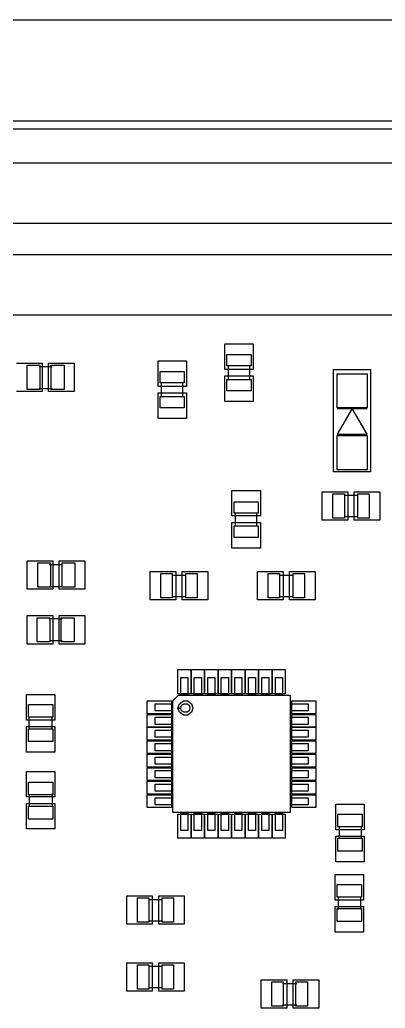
# Model space of a CAD drawing. Extents: x 69 to 170, y 48 to 122.
# Drawn here: x 103.14 to 120.55, y 74.54 to 121.6 of the extents above; entities that cross this region are included whole.
import ezdxf

# ---------------------------------------------------------------- set-up
doc = ezdxf.new("R2010")
doc.units = 0
for name, color, linetype in [('outline1', 7, 'CONTINUOUS'), ('ref', 7, 'CONTINUOUS'), ('ROB-L-P-3--4-D', 7, 'CONTINUOUS'), ('ROB-L-P-5-D', 7, 'CONTINUOUS')]:
    doc.layers.add(name, color=color, linetype=linetype)

msp = doc.modelspace()

# ---------------------------------------------------------------- linework, layer by layer
at = {"layer": 'outline1', "color": 7}
msp.add_line((73.599991, 121.6), (165.599999, 121.6), dxfattribs=at)
at = {"layer": 'ref', "color": 3}
for p, q in [((162.760169, 116.770037), (76.433243, 116.770037)), ((132.787288, 114.772432), (84.832664, 114.772432)), ((84.832664, 107.559229), (132.787288, 107.559229)), ((112.908261, 106.170166), (114.26315, 106.170166)), ((112.908261, 104.950878), (112.908261, 106.170166)), ((114.26315, 106.170166), (114.26315, 104.950878)), ((113.009683, 105.661945), (114.160622, 105.661945)), ((113.009683, 105.120652), (113.009683, 105.661945)), ((114.160622, 105.661945), (114.160622, 105.120652)), ((102.985285, 105.256251), (104.204572, 105.256251)), ((103.493502, 105.153725), (104.10315, 105.153725)), ((103.493502, 104.002789), (103.493502, 105.153725)), ((104.06897, 105.086477), (104.678618, 105.086477)), ((104.10315, 105.153725), (104.10315, 104.002789)), ((104.204572, 105.256251), (104.204572, 103.901364)), ((104.508839, 105.256251), (105.728127, 105.256251)), ((104.508839, 103.901364), (104.508839, 105.256251)), ((104.644441, 105.153725), (105.254081, 105.153725)), ((104.644441, 104.002789), (104.644441, 105.153725)), ((105.254081, 105.153725), (105.254081, 104.002789)), ((105.728127, 105.256251), (105.728127, 103.901364)), ((109.724441, 105.357676), (111.079331, 105.357676)), ((109.724441, 104.138386), (109.724441, 105.357676)), ((111.079331, 105.357676), (111.079331, 104.138386)), ((114.26315, 104.950878), (112.908261, 104.950878)), ((114.160622, 105.120652), (113.009683, 105.120652)), ((113.076928, 104.476832), (113.076928, 105.120652)), ((114.093377, 104.476832), (114.093377, 105.120652)), ((118.089683, 100.073725), (118.089683, 104.950878)), ((118.089683, 104.950878), (119.850261, 104.950878)), ((119.850261, 104.950878), (119.850261, 100.073725)), ((109.825863, 104.849456), (110.977906, 104.849456)), ((109.825863, 104.307059), (109.825863, 104.849456)), ((110.977906, 104.849456), (110.977906, 104.307059)), ((112.908261, 104.646609), (114.26315, 104.646609)), ((112.908261, 103.427318), (112.908261, 104.646609)), ((113.009683, 104.476832), (114.160622, 104.476832)), ((113.009683, 103.934438), (113.009683, 104.476832)), ((114.160622, 104.476832), (114.160622, 103.934438)), ((114.26315, 104.646609), (114.26315, 103.427318)), ((118.259456, 104.748031), (119.681594, 104.748031)), ((118.259456, 103.121945), (118.259456, 104.748031)), ((119.681594, 104.748031), (119.681594, 103.121945)), ((104.06897, 104.036963), (104.678618, 104.036963)), ((111.079331, 104.138386), (109.724441, 104.138386)), ((110.977906, 104.307059), (109.825863, 104.307059)), ((109.894215, 103.664343), (109.894215, 104.307059)), ((110.909552, 103.664343), (110.909552, 104.307059)), ((104.204572, 103.901364), (102.985285, 103.901364)), ((104.10315, 104.002789), (103.493502, 104.002789)), ((105.728127, 103.901364), (104.508839, 103.901364)), ((105.254081, 104.002789), (104.644441, 104.002789)), ((109.724441, 103.833013), (111.079331, 103.833013)), ((109.724441, 102.613725), (109.724441, 103.833013)), ((109.825863, 103.664343), (110.977906, 103.664343)), ((109.825863, 103.121945), (109.825863, 103.664343)), ((110.977906, 103.664343), (110.977906, 103.121945)), ((111.079331, 103.833013), (111.079331, 102.613725)), ((114.160622, 103.934438), (113.009683, 103.934438)), ((110.977906, 103.121945), (109.825863, 103.121945)), ((114.26315, 103.427318), (112.908261, 103.427318)), ((119.681594, 103.121945), (118.259456, 103.121945)), ((118.970529, 103.087771), (118.259456, 101.869584)), ((118.259456, 103.087771), (118.970529, 103.087771)), ((119.681594, 101.869584), (118.970529, 103.087771)), ((118.970529, 103.087771), (119.681594, 103.087771)), ((111.079331, 102.613725), (109.724441, 102.613725)), ((118.259456, 101.869584), (119.681594, 101.869584)), ((118.259456, 101.801236), (119.681594, 101.801236)), ((118.259456, 100.176254), (118.259456, 101.801236)), ((119.681594, 101.801236), (119.681594, 100.176254)), ((119.850261, 100.073725), (118.089683, 100.073725)), ((119.681594, 100.176254), (118.259456, 100.176254)), ((113.24671, 99.193985), (114.601594, 99.193985)), ((113.24671, 97.974698), (113.24671, 99.193985)), ((114.601594, 99.193985), (114.601594, 97.974698)), ((117.547288, 99.125636), (118.766576, 99.125636)), ((117.547288, 97.770747), (117.547288, 99.125636)), ((118.055506, 99.024211), (118.597906, 99.024211)), ((118.055506, 97.873272), (118.055506, 99.024211)), ((118.597906, 99.024211), (118.597906, 97.873272)), ((119.240622, 98.956966), (118.597906, 98.956966)), ((118.766576, 99.125636), (118.766576, 97.770747)), ((119.071952, 99.125636), (120.291239, 99.125636)), ((119.071952, 97.770747), (119.071952, 99.125636)), ((119.240622, 99.024211), (119.783016, 99.024211)), ((119.240622, 97.873272), (119.240622, 99.024211)), ((119.783016, 99.024211), (119.783016, 97.873272)), ((120.291239, 99.125636), (120.291239, 97.770747)), ((113.348127, 98.651591), (114.500169, 98.651591)), ((113.348127, 98.1103), (113.348127, 98.651591)), ((114.500169, 98.651591), (114.500169, 98.1103)), ((114.601594, 97.974698), (113.24671, 97.974698)), ((114.500169, 98.1103), (113.348127, 98.1103)), ((113.416484, 97.500652), (113.416484, 98.143368)), ((114.43182, 97.500652), (114.43182, 98.143368)), ((119.240622, 97.94052), (118.597906, 97.94052)), ((113.24671, 97.669322), (114.601594, 97.669322)), ((113.24671, 96.450034), (113.24671, 97.669322)), ((113.348127, 97.500652), (114.500169, 97.500652)), ((113.348127, 96.958257), (113.348127, 97.500652)), ((114.500169, 97.500652), (114.500169, 96.958257)), ((114.601594, 97.669322), (114.601594, 96.450034)), ((118.766576, 97.770747), (117.547288, 97.770747)), ((118.597906, 97.873272), (118.055506, 97.873272)), ((120.291239, 97.770747), (119.071952, 97.770747)), ((119.783016, 97.873272), (119.240622, 97.873272)), ((114.500169, 96.958257), (113.348127, 96.958257)), ((114.601594, 96.450034), (113.24671, 96.450034)), ((103.493502, 95.840392), (104.71279, 95.840392)), ((103.493502, 94.486606), (103.493502, 95.840392)), ((104.000622, 95.73897), (104.610261, 95.73897)), ((104.000622, 94.588031), (104.000622, 95.73897)), ((104.543016, 95.671725), (105.152664, 95.671725)), ((104.610261, 95.73897), (104.610261, 94.588031)), ((104.71279, 95.840392), (104.71279, 94.486606)), ((105.017062, 95.840392), (106.236349, 95.840392)), ((105.017062, 94.486606), (105.017062, 95.840392)), ((105.152664, 95.73897), (105.762304, 95.73897)), ((105.152664, 94.588031), (105.152664, 95.73897)), ((105.762304, 95.73897), (105.762304, 94.588031)), ((106.236349, 95.840392), (106.236349, 94.486606)), ((109.35182, 95.333272), (110.571108, 95.333272)), ((109.35182, 93.978391), (109.35182, 95.333272)), ((109.860043, 95.230747), (110.401334, 95.230747)), ((109.860043, 94.079814), (109.860043, 95.230747)), ((110.401334, 95.230747), (110.401334, 94.079814)), ((110.401334, 95.163499), (111.045154, 95.163499)), ((110.571108, 95.333272), (110.571108, 93.978391)), ((110.876484, 95.333272), (112.094668, 95.333272)), ((110.876484, 93.978391), (110.876484, 95.333272)), ((111.045154, 95.230747), (111.587548, 95.230747)), ((111.045154, 94.079814), (111.045154, 95.230747)), ((111.587548, 95.230747), (111.587548, 94.079814)), ((112.094668, 95.333272), (112.094668, 93.978391)), ((114.465997, 95.333272), (115.685285, 95.333272)), ((114.465997, 93.978391), (114.465997, 95.333272)), ((114.974215, 95.230747), (115.515506, 95.230747)), ((114.974215, 94.079814), (114.974215, 95.230747)), ((115.515506, 95.230747), (115.515506, 94.079814)), ((115.515506, 95.163499), (116.159331, 95.163499)), ((115.685285, 95.333272), (115.685285, 93.978391)), ((115.989552, 95.333272), (117.208839, 95.333272)), ((115.989552, 93.978391), (115.989552, 95.333272)), ((116.159331, 95.230747), (116.700622, 95.230747)), ((116.159331, 94.079814), (116.159331, 95.230747)), ((116.700622, 95.230747), (116.700622, 94.079814)), ((117.208839, 95.333272), (117.208839, 93.978391)), ((104.577196, 94.621104), (105.152664, 94.621104)), ((104.71279, 94.486606), (103.493502, 94.486606)), ((104.610261, 94.588031), (104.000622, 94.588031)), ((106.236349, 94.486606), (105.017062, 94.486606)), ((105.762304, 94.588031), (105.152664, 94.588031)), ((110.401334, 94.147059), (111.045154, 94.147059)), ((115.515506, 94.147059), (116.159331, 94.147059)), ((110.571108, 93.978391), (109.35182, 93.978391)), ((110.401334, 94.079814), (109.860043, 94.079814)), ((112.094668, 93.978391), (110.876484, 93.978391)), ((111.587548, 94.079814), (111.045154, 94.079814)), ((115.685285, 93.978391), (114.465997, 93.978391)), ((115.515506, 94.079814), (114.974215, 94.079814)), ((117.208839, 93.978391), (115.989552, 93.978391)), ((116.700622, 94.079814), (116.159331, 94.079814)), ((103.493502, 93.233147), (104.71279, 93.233147)), ((103.493502, 91.878257), (103.493502, 93.233147)), ((104.71279, 93.233147), (104.71279, 91.878257)), ((105.017062, 93.233147), (106.236349, 93.233147)), ((105.017062, 91.878257), (105.017062, 93.233147)), ((106.236349, 93.233147), (106.236349, 91.878257)), ((103.967548, 93.131725), (104.577196, 93.131725)), ((103.967548, 91.979682), (103.967548, 93.131725)), ((104.543016, 93.097545), (105.152664, 93.097545)), ((104.577196, 93.131725), (104.577196, 91.979682)), ((105.118487, 93.131725), (105.728127, 93.131725)), ((105.118487, 91.979682), (105.118487, 93.131725)), ((105.728127, 93.131725), (105.728127, 91.979682)), ((104.71279, 91.878257), (103.493502, 91.878257)), ((104.577196, 91.979682), (103.967548, 91.979682)), ((104.577196, 92.048031), (105.152664, 92.048031)), ((106.236349, 91.878257), (105.017062, 91.878257)), ((105.728127, 91.979682), (105.118487, 91.979682)), ((110.67253, 90.65897), (111.282172, 90.65897)), ((110.67253, 89.508031), (110.67253, 90.65897)), ((111.282172, 90.65897), (111.282172, 89.508031)), ((111.316349, 90.65897), (111.925997, 90.65897)), ((111.316349, 89.508031), (111.316349, 90.65897)), ((111.925997, 90.65897), (111.925997, 89.508031)), ((111.960169, 90.65897), (112.569817, 90.65897)), ((111.960169, 89.508031), (111.960169, 90.65897)), ((112.569817, 90.65897), (112.569817, 89.508031)), ((112.602885, 90.65897), (113.21253, 90.65897)), ((112.602885, 89.508031), (112.602885, 90.65897)), ((113.21253, 90.65897), (113.21253, 89.508031)), ((113.24671, 90.65897), (113.856349, 90.65897)), ((113.24671, 89.508031), (113.24671, 90.65897)), ((113.856349, 90.65897), (113.856349, 89.508031)), ((113.890529, 90.65897), (114.500169, 90.65897)), ((113.890529, 89.508031), (113.890529, 90.65897)), ((114.500169, 90.65897), (114.500169, 89.508031)), ((114.533243, 90.65897), (115.142885, 90.65897)), ((114.533243, 89.508031), (114.533243, 90.65897)), ((115.142885, 90.65897), (115.142885, 89.508031)), ((115.177062, 90.65897), (115.78671, 90.65897)), ((115.177062, 89.508031), (115.177062, 90.65897)), ((115.78671, 90.65897), (115.78671, 89.508031)), ((110.808127, 90.286349), (111.146576, 90.286349)), ((110.808127, 89.473854), (110.808127, 90.286349)), ((111.146576, 90.286349), (111.146576, 89.473854)), ((111.451952, 90.286349), (111.790395, 90.286349)), ((111.451952, 89.473854), (111.451952, 90.286349)), ((111.790395, 90.286349), (111.790395, 89.473854)), ((112.094668, 90.286349), (112.434215, 90.286349)), ((112.094668, 89.473854), (112.094668, 90.286349)), ((112.434215, 90.286349), (112.434215, 89.473854)), ((112.738487, 90.286349), (113.076928, 90.286349)), ((112.738487, 89.473854), (112.738487, 90.286349)), ((113.076928, 90.286349), (113.076928, 89.473854)), ((113.382304, 90.286349), (113.720747, 90.286349)), ((113.382304, 89.473854), (113.382304, 90.286349)), ((113.720747, 90.286349), (113.720747, 89.473854)), ((114.026123, 90.286349), (114.364572, 90.286349)), ((114.026123, 89.473854), (114.026123, 90.286349)), ((114.364572, 90.286349), (114.364572, 89.473854)), ((114.668839, 90.286349), (115.007288, 90.286349)), ((114.668839, 89.473854), (114.668839, 90.286349)), ((115.007288, 90.286349), (115.007288, 89.473854)), ((115.312664, 90.286349), (115.651108, 90.286349)), ((115.312664, 89.473854), (115.312664, 90.286349)), ((115.651108, 90.286349), (115.651108, 89.473854)), ((103.459331, 89.473854), (104.814215, 89.473854)), ((103.459331, 88.254563), (103.459331, 89.473854)), ((104.814215, 89.473854), (104.814215, 88.254563)), ((110.70671, 89.439682), (110.435506, 89.169587)), ((111.282172, 89.508031), (110.67253, 89.508031)), ((110.70671, 89.439682), (116.023729, 89.439682)), ((111.146576, 89.473854), (110.808127, 89.473854)), ((111.925997, 89.508031), (111.316349, 89.508031)), ((111.790395, 89.473854), (111.451952, 89.473854)), ((112.569817, 89.508031), (111.960169, 89.508031)), ((112.434215, 89.473854), (112.094668, 89.473854)), ((113.21253, 89.508031), (112.602885, 89.508031)), ((113.076928, 89.473854), (112.738487, 89.473854)), ((113.856349, 89.508031), (113.24671, 89.508031)), ((113.720747, 89.473854), (113.382304, 89.473854)), ((114.500169, 89.508031), (113.890529, 89.508031)), ((114.364572, 89.473854), (114.026123, 89.473854)), ((115.142885, 89.508031), (114.533243, 89.508031)), ((115.007288, 89.473854), (114.668839, 89.473854)), ((115.78671, 89.508031), (115.177062, 89.508031)), ((115.651108, 89.473854), (115.312664, 89.473854)), ((116.023729, 89.439682), (116.023729, 83.852563)), ((103.560747, 88.999814), (104.71279, 88.999814)), ((103.560747, 88.390166), (103.560747, 88.999814)), ((104.71279, 88.999814), (104.71279, 88.390166)), ((109.216218, 89.169587), (110.368261, 89.169587)), ((109.216218, 88.559939), (109.216218, 89.169587)), ((109.588839, 89.033985), (110.401334, 89.033985)), ((109.588839, 88.694438), (109.588839, 89.033985)), ((110.368261, 89.169587), (110.368261, 88.559939)), ((110.401334, 89.033985), (110.401334, 88.694438)), ((110.435506, 83.852563), (110.435506, 89.169587)), ((110.67253, 88.830034), (110.740881, 89.033985)), ((110.740881, 89.033985), (110.943729, 89.169587)), ((110.808127, 88.830034), (110.842304, 88.965636)), ((110.842304, 88.965636), (110.977906, 89.033985)), ((110.943729, 89.169587), (111.146576, 89.169587)), ((110.977906, 89.033985), (111.113502, 89.033985)), ((111.113502, 89.033985), (111.214927, 88.965636)), ((111.146576, 89.169587), (111.316349, 89.033985)), ((111.214927, 88.965636), (111.248001, 88.830034)), ((111.316349, 89.033985), (111.383595, 88.830034)), ((116.057906, 89.033985), (116.870395, 89.033985)), ((116.057906, 88.694438), (116.057906, 89.033985)), ((116.090974, 89.169587), (117.243016, 89.169587)), ((116.090974, 88.559939), (116.090974, 89.169587)), ((116.870395, 89.033985), (116.870395, 88.694438)), ((117.243016, 89.169587), (117.243016, 88.559939)), ((110.368261, 88.559939), (109.216218, 88.559939)), ((109.216218, 88.525768), (110.368261, 88.525768)), ((109.216218, 87.916123), (109.216218, 88.525768)), ((110.401334, 88.694438), (109.588839, 88.694438)), ((110.368261, 88.525768), (110.368261, 87.916123)), ((110.740881, 88.627187), (110.67253, 88.830034)), ((110.67253, 88.830034), (110.808127, 88.830034)), ((110.808127, 88.830034), (110.67253, 88.830034)), ((110.943729, 88.491591), (110.740881, 88.627187)), ((110.842304, 88.694438), (110.808127, 88.830034)), ((110.977906, 88.627187), (110.842304, 88.694438)), ((111.146576, 88.491591), (110.943729, 88.491591)), ((111.113502, 88.627187), (110.977906, 88.627187)), ((111.214927, 88.694438), (111.113502, 88.627187)), ((111.316349, 88.627187), (111.146576, 88.491591)), ((111.248001, 88.830034), (111.214927, 88.694438)), ((111.383595, 88.830034), (111.316349, 88.627187)), ((116.870395, 88.694438), (116.057906, 88.694438)), ((117.243016, 88.559939), (116.090974, 88.559939)), ((116.090974, 88.525768), (117.243016, 88.525768)), ((116.090974, 87.916123), (116.090974, 88.525768)), ((117.243016, 88.525768), (117.243016, 87.916123)), ((104.814215, 88.254563), (103.459331, 88.254563)), ((104.71279, 88.390166), (103.560747, 88.390166)), ((103.594927, 87.814698), (103.594927, 88.424345)), ((104.678618, 87.814698), (104.678618, 88.424345)), ((109.588839, 88.390166), (110.401334, 88.390166)), ((109.588839, 88.051725), (109.588839, 88.390166)), ((110.401334, 88.051725), (109.588839, 88.051725)), ((110.401334, 88.390166), (110.401334, 88.051725)), ((116.057906, 88.390166), (116.870395, 88.390166)), ((116.057906, 88.051725), (116.057906, 88.390166)), ((116.870395, 88.051725), (116.057906, 88.051725)), ((116.870395, 88.390166), (116.870395, 88.051725)), ((103.459331, 87.9503), (104.814215, 87.9503)), ((103.459331, 86.731012), (103.459331, 87.9503)), ((103.560747, 87.847771), (104.71279, 87.847771)), ((103.560747, 87.239229), (103.560747, 87.847771)), ((104.71279, 87.847771), (104.71279, 87.239229)), ((104.814215, 87.9503), (104.814215, 86.731012)), ((110.368261, 87.916123), (109.216218, 87.916123)), ((109.216218, 87.916123), (110.368261, 87.916123)), ((109.216218, 87.30648), (109.216218, 87.916123)), ((109.588839, 87.78052), (110.401334, 87.78052)), ((109.588839, 87.442077), (109.588839, 87.78052)), ((110.368261, 87.916123), (110.368261, 87.30648)), ((110.401334, 87.78052), (110.401334, 87.442077)), ((116.057906, 87.78052), (116.870395, 87.78052)), ((116.057906, 87.442077), (116.057906, 87.78052)), ((116.090974, 87.916123), (117.243016, 87.916123)), ((116.090974, 87.30648), (116.090974, 87.916123)), ((117.243016, 87.916123), (116.090974, 87.916123)), ((116.870395, 87.78052), (116.870395, 87.442077)), ((117.243016, 87.916123), (117.243016, 87.30648)), ((104.71279, 87.239229), (103.560747, 87.239229)), ((110.368261, 87.30648), (109.216218, 87.30648)), ((109.216218, 87.272303), (110.368261, 87.272303)), ((109.216218, 86.662655), (109.216218, 87.272303)), ((110.401334, 87.442077), (109.588839, 87.442077)), ((109.588839, 87.136701), (110.401334, 87.136701)), ((109.588839, 86.798257), (109.588839, 87.136701)), ((110.368261, 87.272303), (110.368261, 86.662655)), ((110.401334, 87.136701), (110.401334, 86.798257)), ((116.870395, 87.442077), (116.057906, 87.442077)), ((116.057906, 87.136701), (116.870395, 87.136701)), ((116.057906, 86.798257), (116.057906, 87.136701)), ((117.243016, 87.30648), (116.090974, 87.30648)), ((116.090974, 87.272303), (117.243016, 87.272303)), ((116.090974, 86.662655), (116.090974, 87.272303)), ((116.870395, 87.136701), (116.870395, 86.798257)), ((117.243016, 87.272303), (117.243016, 86.662655)), ((104.814215, 86.731012), (103.459331, 86.731012)), ((110.368261, 86.662655), (109.216218, 86.662655)), ((109.216218, 86.629587), (110.368261, 86.629587)), ((109.216218, 86.019939), (109.216218, 86.629587)), ((110.401334, 86.798257), (109.588839, 86.798257)), ((110.368261, 86.629587), (110.368261, 86.019939)), ((116.870395, 86.798257), (116.057906, 86.798257)), ((117.243016, 86.662655), (116.090974, 86.662655)), ((116.090974, 86.629587), (117.243016, 86.629587)), ((116.090974, 86.019939), (116.090974, 86.629587)), ((117.243016, 86.629587), (117.243016, 86.019939)), ((109.588839, 86.493985), (110.401334, 86.493985)), ((109.588839, 86.154438), (109.588839, 86.493985)), ((110.401334, 86.154438), (109.588839, 86.154438)), ((110.401334, 86.493985), (110.401334, 86.154438)), ((116.057906, 86.493985), (116.870395, 86.493985)), ((116.057906, 86.154438), (116.057906, 86.493985)), ((116.870395, 86.154438), (116.057906, 86.154438)), ((116.870395, 86.493985), (116.870395, 86.154438)), ((103.459331, 85.815988), (104.814215, 85.815988)), ((103.459331, 84.596701), (103.459331, 85.815988)), ((104.814215, 85.815988), (104.814215, 84.596701)), ((110.368261, 86.019939), (109.216218, 86.019939)), ((109.216218, 85.985768), (110.368261, 85.985768)), ((109.216218, 85.376123), (109.216218, 85.985768)), ((109.588839, 85.850166), (110.401334, 85.850166)), ((109.588839, 85.511725), (109.588839, 85.850166)), ((110.368261, 85.985768), (110.368261, 85.376123)), ((110.401334, 85.850166), (110.401334, 85.511725)), ((116.057906, 85.850166), (116.870395, 85.850166)), ((116.057906, 85.511725), (116.057906, 85.850166)), ((117.243016, 86.019939), (116.090974, 86.019939)), ((116.090974, 85.985768), (117.243016, 85.985768)), ((116.090974, 85.376123), (116.090974, 85.985768)), ((116.870395, 85.850166), (116.870395, 85.511725)), ((117.243016, 85.985768), (117.243016, 85.376123)), ((103.560747, 85.307771), (104.71279, 85.307771)), ((103.560747, 84.699229), (103.560747, 85.307771)), ((104.71279, 85.307771), (104.71279, 84.699229)), ((110.368261, 85.376123), (109.216218, 85.376123)), ((109.216218, 85.341943), (110.368261, 85.341943)), ((109.216218, 84.732303), (109.216218, 85.341943)), ((110.401334, 85.511725), (109.588839, 85.511725)), ((109.588839, 85.206349), (110.401334, 85.206349)), ((109.588839, 84.867897), (109.588839, 85.206349)), ((110.368261, 85.341943), (110.368261, 84.732303)), ((110.401334, 85.206349), (110.401334, 84.867897)), ((116.870395, 85.511725), (116.057906, 85.511725)), ((116.057906, 85.206349), (116.870395, 85.206349)), ((116.057906, 84.867897), (116.057906, 85.206349)), ((117.243016, 85.376123), (116.090974, 85.376123)), ((116.090974, 85.341943), (117.243016, 85.341943)), ((116.090974, 84.732303), (116.090974, 85.341943)), ((116.870395, 85.206349), (116.870395, 84.867897)), ((117.243016, 85.341943), (117.243016, 84.732303)), ((103.594927, 84.732303), (103.594927, 84.156832)), ((104.678618, 84.76648), (104.678618, 84.156832)), ((110.368261, 84.732303), (109.216218, 84.732303)), ((110.401334, 84.867897), (109.588839, 84.867897)), ((116.870395, 84.867897), (116.057906, 84.867897)), ((117.243016, 84.732303), (116.090974, 84.732303)), ((104.814215, 84.596701), (103.459331, 84.596701)), ((103.459331, 84.292434), (104.814215, 84.292434)), ((103.459331, 83.073147), (103.459331, 84.292434)), ((104.71279, 84.699229), (103.560747, 84.699229)), ((104.814215, 84.292434), (104.814215, 83.073147)), ((109.216218, 84.699229), (110.368261, 84.699229)), ((109.216218, 84.089587), (109.216218, 84.699229)), ((109.588839, 84.563633), (110.401334, 84.563633)), ((109.588839, 84.22408), (109.588839, 84.563633)), ((110.368261, 84.699229), (110.368261, 84.089587)), ((110.401334, 84.563633), (110.401334, 84.22408)), ((116.057906, 84.563633), (116.870395, 84.563633)), ((116.057906, 84.22408), (116.057906, 84.563633)), ((116.090974, 84.699229), (117.243016, 84.699229)), ((116.090974, 84.089587), (116.090974, 84.699229)), ((116.870395, 84.563633), (116.870395, 84.22408)), ((117.243016, 84.699229), (117.243016, 84.089587)), ((118.191108, 84.258257), (119.545997, 84.258257)), ((118.191108, 83.03897), (118.191108, 84.258257)), ((119.545997, 84.258257), (119.545997, 83.03897)), ((103.560747, 84.156832), (104.71279, 84.156832)), ((103.560747, 83.547187), (103.560747, 84.156832)), ((104.71279, 84.156832), (104.71279, 83.547187)), ((110.368261, 84.089587), (109.216218, 84.089587)), ((110.401334, 84.22408), (109.588839, 84.22408)), ((116.023729, 83.852563), (110.435506, 83.852563)), ((110.67253, 83.784211), (111.282172, 83.784211)), ((110.67253, 82.633272), (110.67253, 83.784211)), ((110.808127, 83.818391), (111.146576, 83.818391)), ((110.808127, 83.005896), (110.808127, 83.818391)), ((111.146576, 83.818391), (111.146576, 83.005896)), ((111.282172, 83.784211), (111.282172, 82.633272)), ((111.316349, 83.784211), (111.925997, 83.784211)), ((111.316349, 82.633272), (111.316349, 83.784211)), ((111.451952, 83.818391), (111.790395, 83.818391)), ((111.451952, 83.005896), (111.451952, 83.818391)), ((111.790395, 83.818391), (111.790395, 83.005896)), ((111.925997, 83.784211), (111.925997, 82.633272)), ((111.960169, 83.784211), (112.569817, 83.784211)), ((111.960169, 82.633272), (111.960169, 83.784211)), ((112.094668, 83.818391), (112.434215, 83.818391)), ((112.094668, 83.005896), (112.094668, 83.818391)), ((112.434215, 83.818391), (112.434215, 83.005896)), ((112.569817, 83.784211), (112.569817, 82.633272)), ((112.602885, 83.784211), (113.21253, 83.784211)), ((112.602885, 82.633272), (112.602885, 83.784211)), ((112.738487, 83.818391), (113.076928, 83.818391)), ((112.738487, 83.005896), (112.738487, 83.818391)), ((113.076928, 83.818391), (113.076928, 83.005896)), ((113.21253, 83.784211), (113.21253, 82.633272)), ((113.24671, 83.784211), (113.856349, 83.784211)), ((113.24671, 82.633272), (113.24671, 83.784211)), ((113.382304, 83.818391), (113.720747, 83.818391)), ((113.382304, 83.005896), (113.382304, 83.818391)), ((113.720747, 83.818391), (113.720747, 83.005896)), ((113.856349, 83.784211), (113.856349, 82.633272)), ((113.890529, 83.784211), (114.500169, 83.784211)), ((113.890529, 82.633272), (113.890529, 83.784211)), ((114.026123, 83.818391), (114.364572, 83.818391)), ((114.026123, 83.005896), (114.026123, 83.818391)), ((114.364572, 83.818391), (114.364572, 83.005896)), ((114.500169, 83.784211), (114.500169, 82.633272)), ((114.533243, 83.784211), (115.142885, 83.784211)), ((114.533243, 82.633272), (114.533243, 83.784211)), ((114.668839, 83.818391), (115.007288, 83.818391)), ((114.668839, 83.005896), (114.668839, 83.818391)), ((115.007288, 83.818391), (115.007288, 83.005896)), ((115.142885, 83.784211), (115.142885, 82.633272)), ((115.177062, 83.784211), (115.78671, 83.784211)), ((115.177062, 82.633272), (115.177062, 83.784211)), ((115.312664, 83.818391), (115.651108, 83.818391)), ((115.312664, 83.005896), (115.312664, 83.818391)), ((115.651108, 83.818391), (115.651108, 83.005896)), ((115.78671, 83.784211), (115.78671, 82.633272)), ((116.870395, 84.22408), (116.057906, 84.22408)), ((117.243016, 84.089587), (116.090974, 84.089587)), ((118.29253, 83.784211), (119.444572, 83.784211)), ((118.29253, 83.174563), (118.29253, 83.784211)), ((119.444572, 83.784211), (119.444572, 83.174563)), ((104.71279, 83.547187), (103.560747, 83.547187)), ((104.814215, 83.073147), (103.459331, 83.073147)), ((111.146576, 83.005896), (110.808127, 83.005896)), ((111.790395, 83.005896), (111.451952, 83.005896)), ((112.434215, 83.005896), (112.094668, 83.005896)), ((113.076928, 83.005896), (112.738487, 83.005896)), ((113.720747, 83.005896), (113.382304, 83.005896)), ((114.364572, 83.005896), (114.026123, 83.005896)), ((115.007288, 83.005896), (114.668839, 83.005896)), ((115.651108, 83.005896), (115.312664, 83.005896)), ((119.545997, 83.03897), (118.191108, 83.03897)), ((119.444572, 83.174563), (118.29253, 83.174563)), ((118.360881, 82.599101), (118.360881, 83.208743)), ((119.410395, 82.599101), (119.410395, 83.208743)), ((111.282172, 82.633272), (110.67253, 82.633272)), ((111.925997, 82.633272), (111.316349, 82.633272)), ((112.569817, 82.633272), (111.960169, 82.633272)), ((113.21253, 82.633272), (112.602885, 82.633272)), ((113.856349, 82.633272), (113.24671, 82.633272)), ((114.500169, 82.633272), (113.890529, 82.633272)), ((115.142885, 82.633272), (114.533243, 82.633272)), ((115.78671, 82.633272), (115.177062, 82.633272)), ((118.191108, 82.734698), (119.545997, 82.734698)), ((118.191108, 81.51541), (118.191108, 82.734698)), ((118.29253, 82.633272), (119.444572, 82.633272)), ((118.29253, 82.023633), (118.29253, 82.633272)), ((119.444572, 82.633272), (119.444572, 82.023633)), ((119.545997, 82.734698), (119.545997, 81.51541)), ((119.444572, 82.023633), (118.29253, 82.023633)), ((119.545997, 81.51541), (118.191108, 81.51541)), ((118.156928, 80.905768), (119.51182, 80.905768)), ((118.156928, 79.68648), (118.156928, 80.905768)), ((119.51182, 80.905768), (119.51182, 79.68648)), ((118.259456, 80.431725), (119.410395, 80.431725)), ((118.259456, 79.822077), (118.259456, 80.431725)), ((119.410395, 80.431725), (119.410395, 79.822077)), ((108.233955, 79.889322), (109.453243, 79.889322)), ((108.233955, 78.534438), (108.233955, 79.889322)), ((108.742172, 79.787897), (109.284572, 79.787897)), ((108.742172, 78.636966), (108.742172, 79.787897)), ((109.284572, 79.787897), (109.284572, 78.636966)), ((109.284572, 79.720652), (109.927288, 79.720652)), ((109.453243, 79.889322), (109.453243, 78.534438)), ((109.758618, 79.889322), (110.977906, 79.889322)), ((109.758618, 78.534438), (109.758618, 79.889322)), ((109.927288, 79.787897), (110.469683, 79.787897)), ((109.927288, 78.636966), (109.927288, 79.787897)), ((110.469683, 79.787897), (110.469683, 78.636966)), ((110.977906, 79.889322), (110.977906, 78.534438)), ((119.51182, 79.68648), (118.156928, 79.68648)), ((119.410395, 79.822077), (118.259456, 79.822077)), ((118.32671, 79.246606), (118.32671, 79.856254)), ((119.376218, 79.246606), (119.376218, 79.856254)), ((118.156928, 79.381104), (119.51182, 79.381104)), ((118.156928, 78.16292), (118.156928, 79.381104)), ((118.259456, 79.279682), (119.410395, 79.279682)), ((118.259456, 78.670034), (118.259456, 79.279682)), ((119.410395, 79.279682), (119.410395, 78.670034)), ((119.51182, 79.381104), (119.51182, 78.16292)), ((109.284572, 78.636966), (108.742172, 78.636966)), ((109.284572, 78.704211), (109.927288, 78.704211)), ((110.469683, 78.636966), (109.927288, 78.636966)), ((119.410395, 78.670034), (118.259456, 78.670034)), ((109.453243, 78.534438), (108.233955, 78.534438)), ((110.977906, 78.534438), (109.758618, 78.534438)), ((119.51182, 78.16292), (118.156928, 78.16292)), ((108.233955, 76.706606), (109.453243, 76.706606)), ((108.233955, 75.351725), (108.233955, 76.706606)), ((108.742172, 76.60408), (109.284572, 76.60408)), ((108.742172, 75.453147), (108.742172, 76.60408)), ((109.284572, 76.60408), (109.284572, 75.453147)), ((109.284572, 76.536832), (109.927288, 76.536832)), ((109.453243, 76.706606), (109.453243, 75.351725)), ((109.758618, 76.706606), (110.977906, 76.706606)), ((109.758618, 75.351725), (109.758618, 76.706606)), ((109.927288, 76.60408), (110.469683, 76.60408)), ((109.927288, 75.453147), (109.927288, 76.60408)), ((110.469683, 76.60408), (110.469683, 75.453147)), ((110.977906, 76.706606), (110.977906, 75.351725)), ((114.634668, 75.893016), (115.853955, 75.893016)), ((114.634668, 74.539229), (114.634668, 75.893016)), ((115.142885, 75.791591), (115.685285, 75.791591)), ((115.142885, 74.640652), (115.142885, 75.791591)), ((115.685285, 75.791591), (115.685285, 74.640652)), ((115.853955, 75.893016), (115.853955, 74.539229)), ((116.159331, 75.893016), (117.378618, 75.893016)), ((116.159331, 74.539229), (116.159331, 75.893016)), ((116.294927, 75.791591), (116.836218, 75.791591)), ((116.294927, 74.640652), (116.294927, 75.791591)), ((116.836218, 75.791591), (116.836218, 74.640652)), ((117.378618, 75.893016), (117.378618, 74.539229)), ((109.453243, 75.351725), (108.233955, 75.351725)), ((109.284572, 75.453147), (108.742172, 75.453147)), ((109.284572, 75.520392), (109.927288, 75.520392)), ((110.977906, 75.351725), (109.758618, 75.351725)), ((110.469683, 75.453147), (109.927288, 75.453147)), ((115.651108, 75.724345), (116.328001, 75.724345)), ((115.853955, 74.539229), (114.634668, 74.539229)), ((115.685285, 74.640652), (115.142885, 74.640652)), ((115.651108, 74.707897), (116.328001, 74.707897)), ((117.378618, 74.539229), (116.159331, 74.539229)), ((116.836218, 74.640652), (116.294927, 74.640652))]:
    msp.add_line(p, q, dxfattribs=at)
at = {"layer": 'ROB-L-P-3--4-D', "color": 7}
msp.add_line((79.999995, 116.400001), (159.200006, 116.400001), dxfattribs=at)
at = {"layer": 'ROB-L-P-5-D', "color": 7}
for p, q in [((88.052309, 111.923494), (129.567644, 111.923494)), ((129.567644, 110.408165), (88.052309, 110.408165))]:
    msp.add_line(p, q, dxfattribs=at)

doc.saveas('drawing.dxf')
